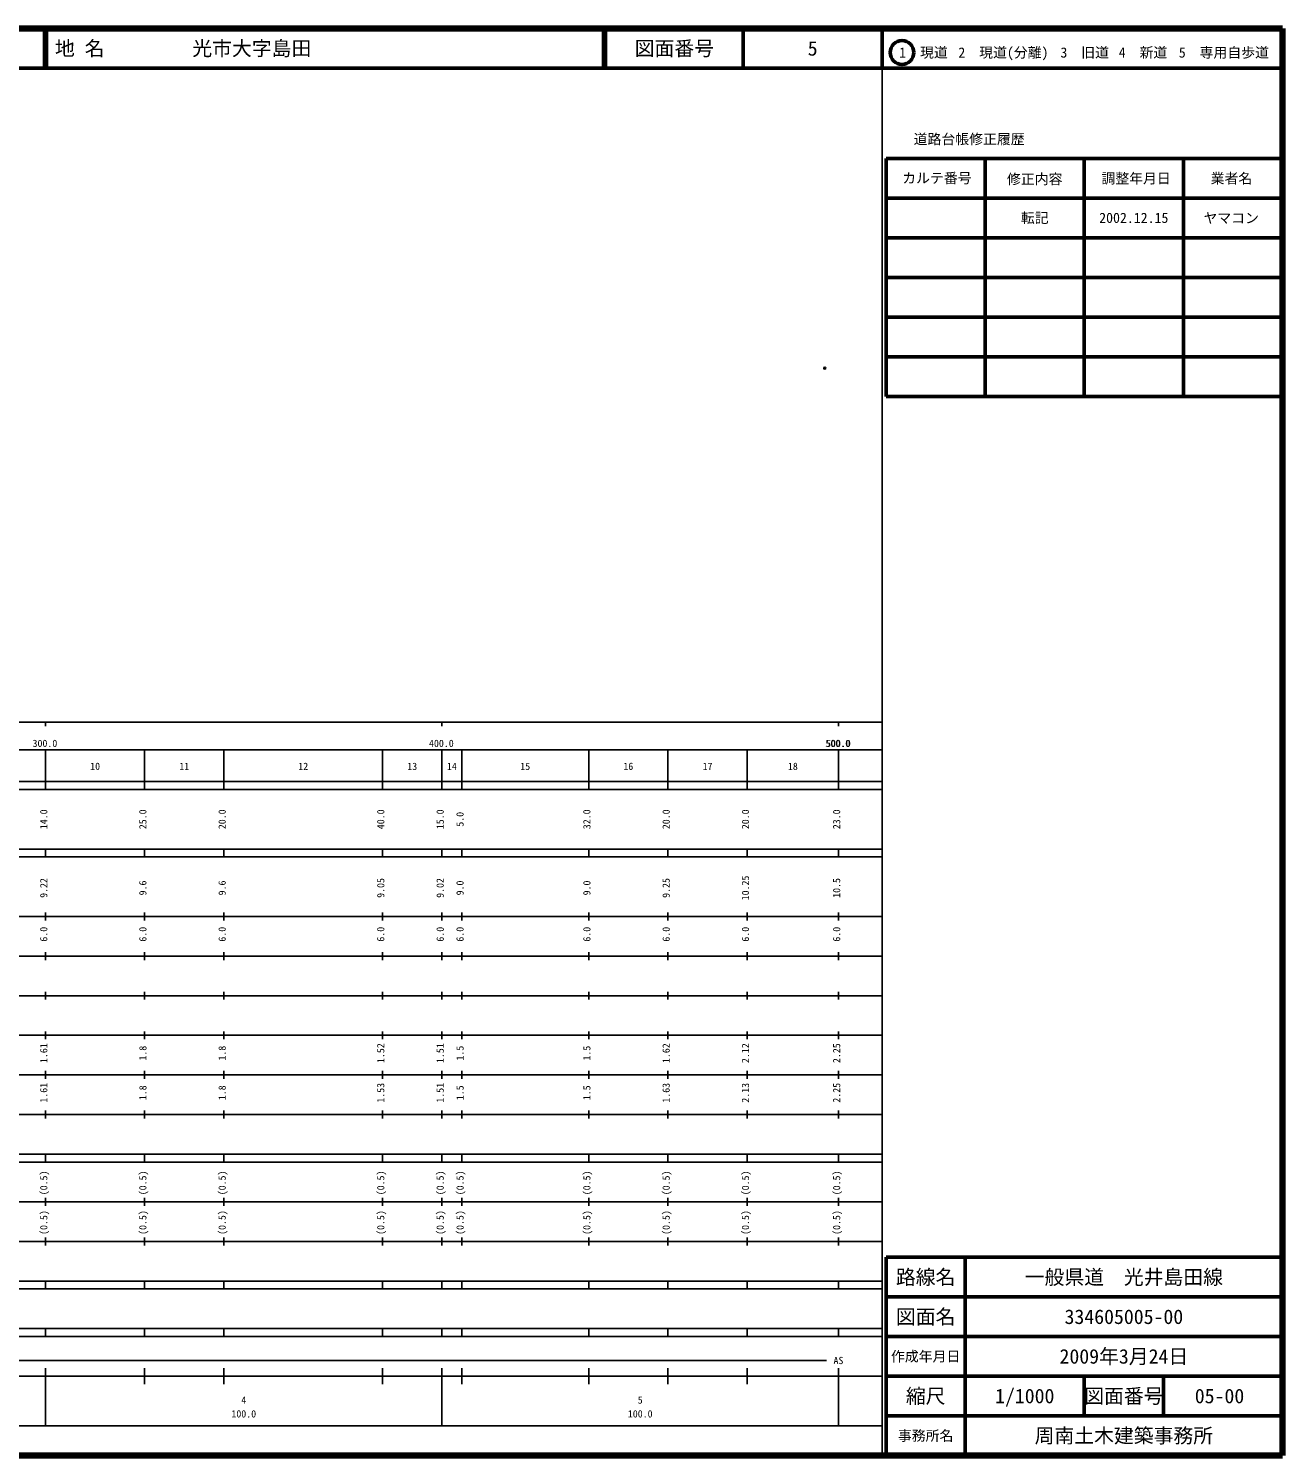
# Model space of a CAD drawing. Units: millimetres on the paper. Extents: x 40 to 680, y 20 to 380.
# Drawn here: x 363.7 to 680, y 20 to 380 of the extents above; entities that cross this region are included whole.
import ezdxf
from ezdxf.enums import TextEntityAlignment as Align

# ---------------------------------------------------------------- set-up
doc = ezdxf.new("R2010")
doc.units = ezdxf.units.MM
doc.header["$PDMODE"] = 32
doc.header["$PDSIZE"] = 0.5
doc.layers.add('M-OTRS', color=6, linetype='Continuous')
doc.layers.add('M-TTL-TXT', color=7, linetype='Continuous')
for name, color, linetype, lineweight in [('M-TTL', 2, 'Continuous', 140), ('M-TTL-BAND', 7, 'Continuous', 25), ('M-TTL-FRAM', 2, 'Continuous', 50), ('M-TTL-LINE', 7, 'Continuous', 50)]:
    doc.layers.add(name, color=color, linetype=linetype, lineweight=lineweight)
doc.styles.add('ＭＳ ゴシック', font='')
doc.styles.get('ＭＳ ゴシック').set_extended_font_data('MS Gothic')

msp = doc.modelspace()

# ---------------------------------------------------------------- linework, layer by layer
at = {"layer": 'M-OTRS'}
msp.add_point((564.53, 294.304), dxfattribs=at)
at = {"layer": 'M-TTL'}
for p, q in [((680, 380), (40, 380)), ((680, 20), (680, 380)), ((40, 20), (680, 20))]:
    msp.add_line(p, q, dxfattribs=at)
at = {"layer": 'M-TTL-BAND'}
for p, q in [((579, 20), (579, 370)), ((40, 205), (579, 205)), ((368, 205), (368, 204)), ((468, 205), (468, 204)), ((568, 205), (568, 204)), ((68, 198), (579, 198)), ((368, 188), (368, 198)), ((393, 188), (393, 198)), ((413, 188), (413, 198)), ((453, 188), (453, 198)), ((468, 188), (468, 198)), ((473, 188), (473, 198)), ((505, 188), (505, 198)), ((525, 188), (525, 198)), ((545, 188), (545, 198)), ((568, 188), (568, 198)), ((40, 190), (579, 190)), ((40, 188), (579, 188)), ((40, 173), (579, 173)), ((368, 171), (368, 173)), ((393, 171), (393, 173)), ((413, 171), (413, 173)), ((453, 171), (453, 173)), ((468, 171), (468, 173)), ((473, 171), (473, 173)), ((505, 171), (505, 173)), ((525, 171), (525, 173)), ((545, 171), (545, 173)), ((568, 171), (568, 173)), ((40, 171), (579, 171)), ((40, 156), (579, 156)), ((368, 155), (368, 157)), ((393, 155), (393, 157)), ((413, 155), (413, 157)), ((453, 155), (453, 157)), ((468, 155), (468, 157)), ((473, 155), (473, 157)), ((505, 155), (505, 157)), ((525, 155), (525, 157)), ((545, 155), (545, 157)), ((568, 155), (568, 157)), ((46, 146), (579, 146)), ((368, 145), (368, 147)), ((393, 145), (393, 147)), ((413, 145), (413, 147)), ((453, 145), (453, 147)), ((468, 145), (468, 147)), ((473, 145), (473, 147)), ((505, 145), (505, 147)), ((525, 145), (525, 147)), ((545, 145), (545, 147)), ((568, 145), (568, 147)), ((368, 135), (368, 137)), ((393, 135), (393, 137)), ((413, 135), (413, 137)), ((453, 135), (453, 137)), ((468, 135), (468, 137)), ((473, 135), (473, 137)), ((505, 135), (505, 137)), ((525, 135), (525, 137)), ((545, 135), (545, 137)), ((568, 135), (568, 137)), ((52, 136), (579, 136)), ((46, 126), (579, 126)), ((368, 125), (368, 127)), ((393, 125), (393, 127)), ((413, 125), (413, 127)), ((453, 125), (453, 127)), ((468, 125), (468, 127)), ((473, 125), (473, 127)), ((505, 125), (505, 127)), ((525, 125), (525, 127)), ((545, 125), (545, 127)), ((568, 125), (568, 127)), ((52, 116), (579, 116)), ((368, 115), (368, 117)), ((393, 115), (393, 117)), ((413, 115), (413, 117)), ((453, 115), (453, 117)), ((468, 115), (468, 117)), ((473, 115), (473, 117)), ((505, 115), (505, 117)), ((525, 115), (525, 117)), ((545, 115), (545, 117)), ((568, 115), (568, 117)), ((46, 106), (579, 106)), ((368, 105), (368, 107)), ((393, 105), (393, 107)), ((413, 105), (413, 107)), ((453, 105), (453, 107)), ((468, 105), (468, 107)), ((473, 105), (473, 107)), ((505, 105), (505, 107)), ((525, 105), (525, 107)), ((545, 105), (545, 107)), ((568, 105), (568, 107)), ((40, 96), (579, 96)), ((40, 94), (579, 94)), ((368, 94), (368, 96)), ((393, 94), (393, 96)), ((413, 94), (413, 96)), ((453, 94), (453, 96)), ((468, 94), (468, 96)), ((473, 94), (473, 96)), ((505, 94), (505, 96)), ((525, 94), (525, 96)), ((545, 94), (545, 96)), ((568, 94), (568, 96)), ((49, 84), (579, 84)), ((368, 83), (368, 85)), ((393, 83), (393, 85)), ((413, 83), (413, 85)), ((453, 83), (453, 85)), ((468, 83), (468, 85)), ((473, 83), (473, 85)), ((505, 83), (505, 85)), ((525, 83), (525, 85)), ((545, 83), (545, 85)), ((568, 83), (568, 85)), ((40, 74), (579, 74)), ((368, 73), (368, 75)), ((393, 73), (393, 75)), ((413, 73), (413, 75)), ((453, 73), (453, 75)), ((468, 73), (468, 75)), ((473, 73), (473, 75)), ((505, 73), (505, 75)), ((525, 73), (525, 75)), ((545, 73), (545, 75)), ((568, 73), (568, 75)), ((40, 64), (579, 64)), ((40, 62), (579, 62)), ((368, 62), (368, 64)), ((393, 62), (393, 64)), ((413, 62), (413, 64)), ((453, 62), (453, 64)), ((468, 62), (468, 64)), ((473, 62), (473, 64)), ((505, 62), (505, 64)), ((525, 62), (525, 64)), ((545, 62), (545, 64)), ((568, 62), (568, 64)), ((40, 52), (579, 52)), ((368, 50), (368, 52)), ((393, 50), (393, 52)), ((413, 50), (413, 52)), ((453, 50), (453, 52)), ((468, 50), (468, 52)), ((473, 50), (473, 52)), ((505, 50), (505, 52)), ((525, 50), (525, 52)), ((545, 50), (545, 52)), ((568, 50), (568, 52)), ((40, 50), (579, 50)), ((71, 44), (565, 44)), ((40, 40), (579, 40)), ((368, 27.5), (368, 42)), ((393, 38), (393, 42)), ((413, 38), (413, 42)), ((453, 38), (453, 42)), ((468, 27.5), (468, 42)), ((473, 38), (473, 42)), ((505, 38), (505, 42)), ((525, 38), (525, 42)), ((545, 38), (545, 42)), ((568, 27.5), (568, 42)), ((68, 27.5), (579, 27.5))]:
    msp.add_line(p, q, dxfattribs=at)
at = {"layer": 'M-TTL-FRAM'}
for p, q in [((580, 347.197), (580, 287.197)), ((580, 347.197), (680, 347.197)), ((580, 287.197), (680, 287.197)), ((680, 70), (580, 70)), ((580, 70), (580, 20))]:
    msp.add_line(p, q, dxfattribs=at)
at = {"layer": 'M-TTL-LINE'}
for p, q in [((367.75, 380), (367.75, 370)), ((368.25, 380), (368.25, 370)), ((508.747, 380), (508.747, 370)), ((509.247, 380), (509.247, 370)), ((543.997, 380), (543.997, 370)), ((579, 380), (579, 370)), ((40, 370), (680, 370)), ((605, 347.197), (605, 287.197)), ((630, 347.197), (630, 287.197)), ((655, 347.197), (655, 287.197)), ((580, 337.197), (680, 337.197)), ((580, 327.197), (680, 327.197)), ((580, 317.197), (680, 317.197)), ((580, 307.197), (680, 307.197)), ((580, 297.197), (680, 297.197)), ((600, 70), (600, 20)), ((680, 60), (580, 60)), ((680, 50), (580, 50)), ((680, 40), (580, 40)), ((630, 40), (630, 30)), ((650, 40), (650, 30)), ((680, 30), (580, 30))]:
    msp.add_line(p, q, dxfattribs=at)
msp.add_circle((584.031, 373.958), 3, dxfattribs=at)

# ---------------------------------------------------------------- texts
at = {"layer": 'M-TTL-BAND', "style": 'ＭＳ ゴシック'}
for s, p in [('300.0', (367.844, 198.195)), ('400.0', (467.844, 198.195)), ('500.0', (567.844, 198.195)), ('500.0', (568, 198.195)), ('10', (380.5, 192.405)), ('11', (403, 192.405)), ('12', (433, 192.405)), ('13', (460.5, 192.405)), ('14', (470.5, 192.405)), ('15', (489, 192.405)), ('16', (515, 192.405)), ('17', (535, 192.405)), ('18', (556.5, 192.405)), ('AS', (568, 42.5)), ('4', (418, 32.523)), ('5', (518, 32.523)), ('100.0', (418, 29.033)), ('100.0', (518, 29.033))]:
    msp.add_text(s, height=1.833, dxfattribs=at).set_placement(p, align=Align.BOTTOM_CENTER)
for s, p in [('14.0', (369, 180.5)), ('25.0', (394, 180.5)), ('20.0', (414, 180.5)), ('40.0', (454, 180.5)), ('15.0', (469, 180.5)), ('5.0', (474, 180.5)), ('32.0', (506, 180.5)), ('20.0', (526, 180.5)), ('20.0', (546, 180.5)), ('23.0', (569, 180.5)), ('10.25', (546, 163.174)), ('9.22', (369, 163.174)), ('9.6', (394, 163.174)), ('9.6', (414, 163.174)), ('9.05', (454, 163.174)), ('9.02', (469, 163.174)), ('9.0', (474, 163.174)), ('9.0', (506, 163.174)), ('9.25', (526, 163.174)), ('10.5', (569, 163.174)), ('6.0', (369, 151.5)), ('6.0', (394, 151.5)), ('6.0', (414, 151.5)), ('6.0', (454, 151.5)), ('6.0', (469, 151.5)), ('6.0', (474, 151.5)), ('6.0', (506, 151.5)), ('6.0', (526, 151.5)), ('6.0', (546, 151.5)), ('6.0', (569, 151.5)), ('1.61', (369, 121.5)), ('1.8', (394, 121.5)), ('1.8', (414, 121.5)), ('1.52', (454, 121.5)), ('1.51', (469, 121.5)), ('1.5', (474, 121.5)), ('1.5', (506, 121.5)), ('1.62', (526, 121.5)), ('2.12', (546, 121.5)), ('2.25', (569, 121.5)), ('1.61', (369, 111.5)), ('1.8', (394, 111.5)), ('1.8', (414, 111.5)), ('1.53', (454, 111.5)), ('1.51', (469, 111.5)), ('1.5', (474, 111.5)), ('1.5', (506, 111.5)), ('1.63', (526, 111.5)), ('2.13', (546, 111.5)), ('2.25', (569, 111.5)), ('(0.5)', (369, 88.764)), ('(0.5)', (394, 88.764)), ('(0.5)', (414, 88.764)), ('(0.5)', (454, 88.764)), ('(0.5)', (469, 88.764)), ('(0.5)', (474, 88.764)), ('(0.5)', (506, 88.764)), ('(0.5)', (526, 88.764)), ('(0.5)', (546, 88.764)), ('(0.5)', (569, 88.764)), ('(0.5)', (369, 78.764)), ('(0.5)', (394, 78.764)), ('(0.5)', (414, 78.764)), ('(0.5)', (454, 78.764)), ('(0.5)', (469, 78.764)), ('(0.5)', (474, 78.764)), ('(0.5)', (506, 78.764)), ('(0.5)', (526, 78.764)), ('(0.5)', (546, 78.764)), ('(0.5)', (569, 78.764))]:
    msp.add_text(s, height=1.833, rotation=90, dxfattribs=at).set_placement(p, align=Align.BOTTOM_CENTER)
at = {"layer": 'M-TTL-TXT', "style": 'ＭＳ ゴシック'}
for s, p in [('地 名', (370.38, 375)), ('光市大字島田', (405.024, 375))]:
    msp.add_text(s, height=3.666, dxfattribs=at).set_placement(p, align=Align.MIDDLE_LEFT)
for s, height, p in [('図面番号', 3.666, (526.622, 375)), ('5', 3.666, (561.497, 375)), ('1\u3000現道', 2.566, (589.448, 373.958)), ('2\u3000現道(分離)', 2.566, (609.619, 373.958)), ('3\u3000旧道', 2.566, (630.121, 373.958)), ('4\u3000新道', 2.566, (644.824, 373.958)), ('5\u3000専用自歩道', 2.566, (665.228, 373.958)), ('道路台帳修正履歴', 2.566, (600.968, 352.113)), ('カルテ番号', 2.566, (592.839, 342.277)), ('修正内容', 2.566, (617.509, 342.023)), ('調整年月日', 2.566, (643.089, 342.197)), ('業者名', 2.566, (667.134, 342.197)), ('転記', 2.566, (617.5, 332.245)), ('2002.12.15', 2.566, (642.5, 332.245)), ('ヤマコン', 2.566, (667.077, 332.189)), ('路線名', 3.666, (590, 65)), ('路線名', 3.666, (590, 65)), ('一般県道\u3000光井島田線', 3.666, (640, 65)), ('図面名', 3.666, (590, 55)), ('図面名', 3.666, (590, 55)), ('334605005-00', 3.666, (640, 55)), ('2009年3月24日', 3.666, (640, 45)), ('作成年月日', 2.566, (590, 45)), ('作成年月日', 2.566, (590, 45)), ('縮尺', 3.666, (590, 35)), ('縮尺', 3.666, (590, 35)), ('1/1000', 3.666, (615, 35)), ('図面番号', 3.666, (640, 35)), ('図面番号', 3.666, (640, 35)), ('05-00', 3.666, (664.125, 35)), ('事務所名', 2.566, (590, 25)), ('事務所名', 2.566, (590, 25)), ('周南土木建築事務所', 3.666, (640, 25))]:
    msp.add_text(s, height=height, dxfattribs=at).set_placement(p, align=Align.MIDDLE_CENTER)

doc.saveas('drawing.dxf')
